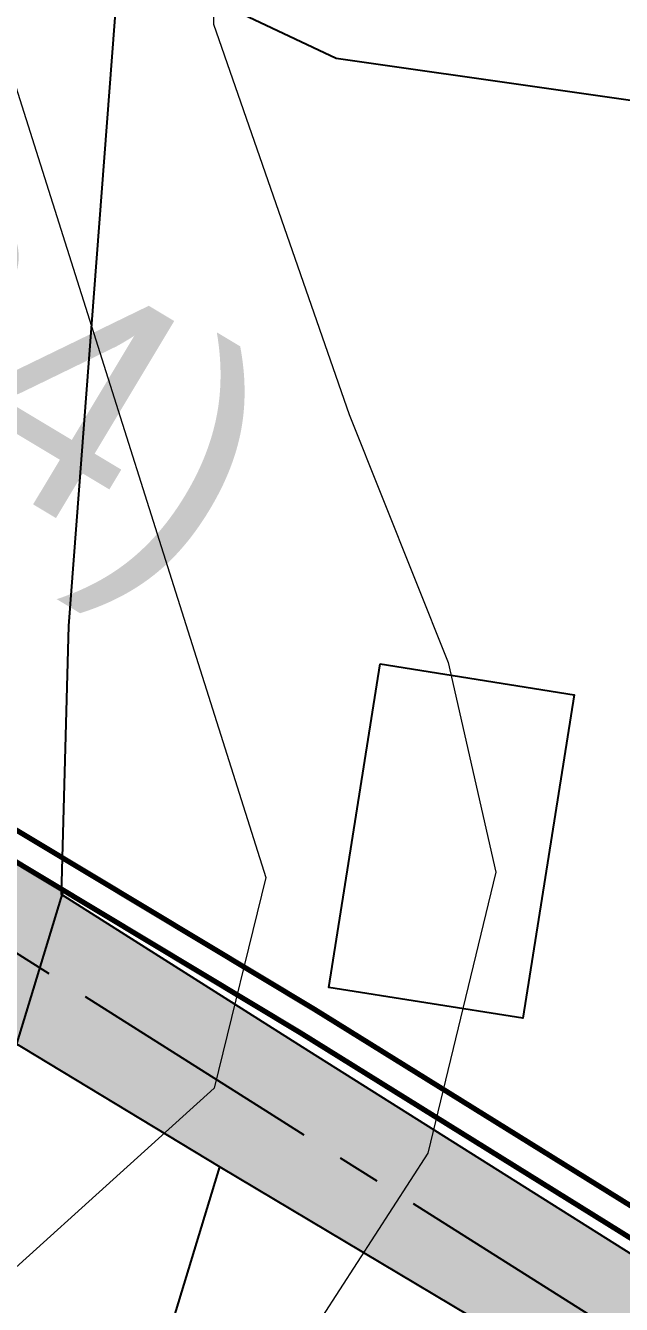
# Model space of a CAD drawing. Header units: metres. Extents: x 32505 to 230200, y 224018 to 1564544.
# Drawn here: x 223857.7 to 223987.3, y 1553886.8 to 1554165 of the extents above; entities that cross this region are included whole.
import ezdxf

# ---------------------------------------------------------------- set-up
doc = ezdxf.new("R2010")
doc.units = ezdxf.units.M
doc.linetypes.add('CENTER2', pattern=[1.125, 0.75, -0.125, 0.125, -0.125])
doc.layers.add('2 M CONTOUR', color=254, linetype='Continuous', lineweight=9)
doc.layers.add('STREAM', color=141, linetype='Continuous', lineweight=0)
doc.layers.add('220 KV POWER LINE', color=1, linetype='Continuous')
doc.layers.add('G_B.T. ROAD', color=1, linetype='Continuous')
doc.styles.get("Standard").update_dxf_attribs({"font": 'arial.ttf'})

msp = doc.modelspace()

# ---------------------------------------------------------------- hatches: boundary and pattern name
h = msp.add_hatch(color=8)
h.dxf.hatch_style = 1
h.paths.add_polyline_path([(224183.35, 1553747.24), (224163.48, 1553768.78), (224106.86, 1553817.19), (224082.1, 1553841.93), (224003.49, 1553888.93), (223919.3, 1553941.95), (223865.51, 1553975.99), (223865.54, 1553977.13), (223807.48, 1554012.03), (223671.8, 1554088.7), (223651.87, 1554066.51), (223899.96, 1553916.8), (224078.54, 1553810.31), (224144.06, 1553747.61), (224253.14, 1553644.25), (224269.07, 1553625.15), (224475.33, 1553417.63), (224492.51, 1553432.84), (224261.1, 1553671.13)])
at = {"layer": 'STREAM'}
h = msp.add_hatch(dxfattribs=at)
h.set_pattern_fill('ANGLE', color=256, scale=300)
h.set_pattern_definition([(0, (0, 0), (0, 2095.5), [1524, -571.5]), (90, (0, 0), (-2095.5, 1e-13), [1524, -571.5])])
h.paths.add_polyline_path([(223899.82, 1553916.33), (223651.87, 1554066.51), (223556.78, 1553960.67), (223561.35, 1553922.99), (223565.98, 1553884.74), (223839.89, 1553719.46)])

# ---------------------------------------------------------------- linework, layer by layer
msp.add_line((223651.87, 1554066.51), (223899.96, 1553916.8))
at = {"color": 253}
for points in [[(224003.49, 1553888.93), (223919.3, 1553941.95), (223865.51, 1553975.99), (223867.09, 1554034.43), (223878.24, 1554180.23), (223925.27, 1554157.92), (224067.1, 1554137.72)], [(224517.67, 1553391.02), (224488.55, 1553342.78), (224384.49, 1553314.68), (224335.13, 1553323.2), (224304.71, 1553226.42), (224212.41, 1553098.83), (223992.93, 1553161.77), (223958.59, 1553202.6), (224019.32, 1553327.96), (224020.05, 1553338.06), (223850.65, 1553386.6), (223789.35, 1553406.69), (223810.42, 1553493.37), (223782.88, 1553514.34), (223810.59, 1553561.35), (223865.73, 1553630.83), (223863.75, 1553644.39), (223772.22, 1553647.63), (223790.21, 1553727.93), (223865.98, 1553976.87)], [(224017.72, 1553209.97), (224068.51, 1553314.8), (224072.81, 1553374.95), (223865.33, 1553434.41), (223848.85, 1553439.81), (223866.73, 1553513.33), (223848.5, 1553527.21), (223851.91, 1553532.98), (223918.32, 1553616.67), (223907.21, 1553692.89), (223834.18, 1553695.47), (223838.59, 1553715.17), (223899.96, 1553916.8), (224078.54, 1553810.31), (224144.06, 1553747.61), (224253.14, 1553644.25), (224269.07, 1553625.15), (224475.33, 1553417.63), (224456.12, 1553385.81), (224382.12, 1553365.83), (224307.64, 1553378.69), (224291.41, 1553350.86), (224259.45, 1553249.15)]]:
    msp.add_lwpolyline(points, dxfattribs=at)
at = {"color": 251, "linetype": 'CENTER2', "ltscale": 75, "flags": 128}
msp.add_lwpolyline([(224485.11, 1553423.95), (224249.76, 1553659.83), (224171.86, 1553736.1), (224152.36, 1553757.24), (224095.99, 1553805.43), (224072.19, 1553829.21), (223995.12, 1553875.29), (223910.76, 1553928.42), (223849.27, 1553967.33), (223849.29, 1553968.23), (223799.42, 1553998.21), (223663.93, 1554074.77), (223657.94, 1554078.16), (223638.7, 1554088.89), (223625.45, 1554072.88), (223530.99, 1553969.24), (223540.84, 1553907.14), (223543.22, 1553884.74)], dxfattribs=at)
at = {"color": 8}
msp.add_lwpolyline([(223934.83, 1554026.15), (223977.05, 1554019.44), (223965.87, 1553949.07), (223923.65, 1553955.78), (223934.83, 1554026.15)], dxfattribs=at)
at = {"layer": '2 M CONTOUR'}
for points in [[(223991, 1554336.75, 424), (223910.73, 1554323.78, 424), (223863.75, 1554255.93, 424), (223853.32, 1554158.78, 424), (223909.96, 1553979.7, 424), (223898.73, 1553933.9, 424), (223854.78, 1553894.15, 424), (223806.22, 1553877.21, 424), (223718.72, 1553860.57, 424), (223615.96, 1553883.19, 424), (223543, 1553859.28, 424), (223520.98, 1553857.44, 424)], [(224006.64, 1554281.95, 426), (223980.24, 1554289.48, 426), (223936.07, 1554273.28, 426), (223905.56, 1554239.52, 426), (223898.67, 1554203.44, 426), (223898.59, 1554165.35, 426), (223928.1, 1554080.45, 426), (223949.62, 1554026.49, 426), (223959.99, 1553980.88, 426), (223945.22, 1553919.74, 426), (223906.75, 1553860.26, 426), (223776.64, 1553817.81, 426), (223725.3, 1553785.22, 426), (223623.63, 1553654.19, 426), (223581.55, 1553652.8, 426), (223539.78, 1553672.74, 426)]]:
    msp.add_polyline3d(points, dxfattribs=at)
at = {"layer": 'G_B.T. ROAD', "color": 253, "lineweight": 70}
for points in [[(223517, 1554184.33), (223573.06, 1554150.69), (223668.71, 1554097.34), (223810.5, 1554017.22), (223920.54, 1553951.08), (224031.47, 1553882.15), (224080.1, 1553846.69), (224134.13, 1553791.98), (224223.94, 1553701.74), (224328.3, 1553595.96)], [(223514, 1554179.14), (223570.12, 1554145.46), (223665.77, 1554092.11), (223807.48, 1554012.03), (223917.41, 1553945.96), (224028.11, 1553877.17), (224076.18, 1553842.13), (224129.86, 1553787.76), (224219.67, 1553697.52), (224325.12, 1553590.63), (224354.33, 1553557.33), (224449.71, 1553459.73), (224534.39, 1553374.11), (224569.63, 1553338.48), (224647.29, 1553260.75), (224684.01, 1553223.25), (224730.63, 1553181.46), (224767.58, 1553152.33), (224856.81, 1553103.05), (224924.58, 1553068.15), (224944.75, 1553064.28), (225070.16, 1553049.87), (225213.35, 1553033.44), (225294.89, 1553023.99)]]:
    msp.add_lwpolyline(points, dxfattribs=at)
at = {"layer": 'G_B.T. ROAD', "color": 8, "lineweight": 70}
msp.add_lwpolyline([(223514, 1554179.14), (223570.12, 1554145.46), (223665.77, 1554092.11), (223807.48, 1554012.03), (223917.41, 1553945.96), (224028.11, 1553877.17), (224076.18, 1553842.13), (224129.86, 1553787.76), (224219.67, 1553697.52), (224325.12, 1553590.63), (224354.33, 1553557.33), (224449.71, 1553459.73), (224534.39, 1553374.11), (224569.63, 1553338.48), (224647.29, 1553260.75), (224684.01, 1553223.25), (224730.63, 1553181.46), (224767.58, 1553152.33), (224856.81, 1553103.05), (224924.58, 1553068.15), (224944.75, 1553064.28), (225070.16, 1553049.87), (225213.35, 1553033.44), (225294.89, 1553023.99)], dxfattribs=at)

# ---------------------------------------------------------------- texts
at = {"layer": '220 KV POWER LINE', "color": 7, "linetype": 'Continuous', "lineweight": 9}
msp.add_text('TO NP KUNTA / KADIRI (SH-34)', height=50, rotation=329.0285, dxfattribs=at).set_placement((223013.4, 1554568.59, -9.43))

doc.saveas('drawing.dxf')
